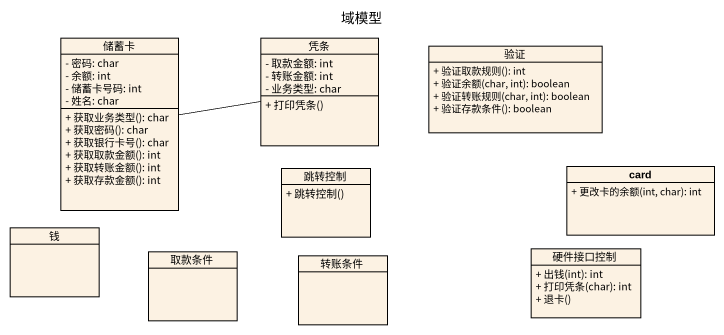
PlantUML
@startuml
title 域模型
hide circle
hide empty members
skinparam classAttributeIconSize 0
class 储蓄卡 {
  - 密码: char
  - 余额: int
  - 储蓄卡号码: int
  - 姓名: char
  + 获取业务类型(): char
  + 获取密码(): char
  + 获取银行卡号(): char
  + 获取取款金额(): int
  + 获取转账金额(): int
  + 获取存款金额(): int
}
class 凭条 {
  - 取款金额: int
  - 转账金额: int
  - 业务类型: char
  + 打印凭条()
}
class 验证 {
  + 验证取款规则(): int
  + 验证余额(char, int): boolean
  + 验证转账规则(char, int): boolean
  + 验证存款条件(): boolean
}
class 跳转控制 {
  + 跳转控制()
}
class "card" as card_ {
  + 更改卡的余额(int, char): int
}
class 钱
class 取款条件
class 转账条件
class 硬件接口控制 {
  + 出钱(int): int
  + 打印凭条(char): int
  + 退卡()
}
储蓄卡 -right- 凭条
@enduml
